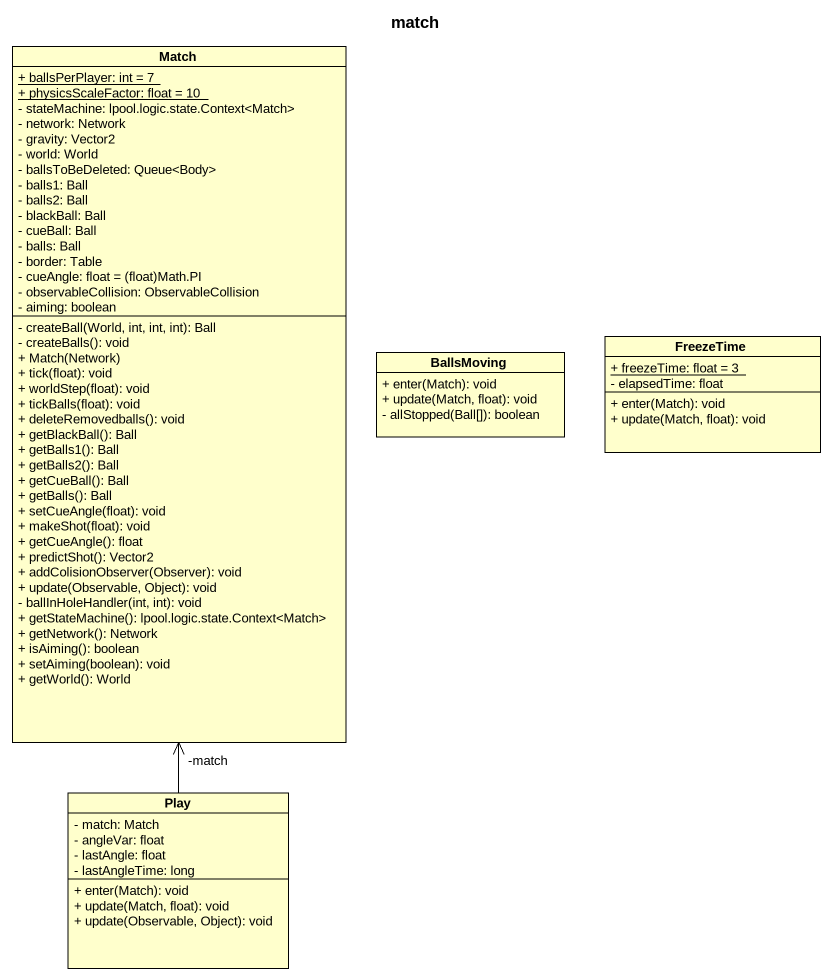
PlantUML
@startuml
title match
hide circle
hide empty members
skinparam classAttributeIconSize 0
class Match {
  {static} + ballsPerPlayer: int = 7
  {static} + physicsScaleFactor: float = 10
  - stateMachine: lpool.logic.state.Context<Match>
  - network: Network
  - gravity: Vector2
  - world: World
  - ballsToBeDeleted: Queue<Body>
  - balls1: Ball
  - balls2: Ball
  - blackBall: Ball
  - cueBall: Ball
  - balls: Ball
  - border: Table
  {field} - cueAngle: float = (float)Math.PI
  - observableCollision: ObservableCollision
  - aiming: boolean
  - createBall(World, int, int, int): Ball
  - createBalls(): void
  + Match(Network)
  + tick(float): void
  + worldStep(float): void
  + tickBalls(float): void
  + deleteRemovedballs(): void
  + getBlackBall(): Ball
  + getBalls1(): Ball
  + getBalls2(): Ball
  + getCueBall(): Ball
  + getBalls(): Ball
  + setCueAngle(float): void
  + makeShot(float): void
  + getCueAngle(): float
  + predictShot(): Vector2
  + addColisionObserver(Observer): void
  + update(Observable, Object): void
  - ballInHoleHandler(int, int): void
  + getStateMachine(): lpool.logic.state.Context<Match>
  + getNetwork(): Network
  + isAiming(): boolean
  + setAiming(boolean): void
  + getWorld(): World
}
class BallsMoving {
  + enter(Match): void
  + update(Match, float): void
  - allStopped(Ball[]): boolean
}
class FreezeTime {
  {static} + freezeTime: float = 3
  - elapsedTime: float
  + enter(Match): void
  + update(Match, float): void
}
class Play {
  - match: Match
  - angleVar: float
  - lastAngle: float
  - lastAngleTime: long
  + enter(Match): void
  + update(Match, float): void
  + update(Observable, Object): void
}
Play -up-> "-match" Match
@enduml
